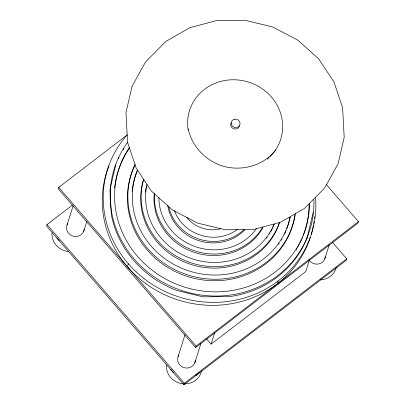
<?xml version="1.0" encoding="UTF-8"?>
<svg xmlns="http://www.w3.org/2000/svg" width="405" height="405" viewBox="0 0 405 405"><rect width="100%" height="100%" fill="white"/><g stroke="black" fill="none" stroke-linecap="round" stroke-linejoin="round"><path stroke-width="0.61" d="M307.101 238.12L313.121 212.498M72.571 204.991L47.02 224.583L46.55 226.061L183.916 384.75L346.255 260.288L346.72 258.81L332.657 242.56M127.388 134.764L58.745 187.394L58.279 188.872L195.64 347.561L357.979 223.099L358.45 221.621L326.177 184.341M67.058 224.983L73.138 205.705M83.734 231.245L86.776 221.606M115.309 166.055L115.678 164.87L110.028 189.302L111.299 214.528A102.465 96.036 17.5 0 0 177.122 290.567L203.113 296.84L229.686 296.571A102.465 96.036 17.5 0 0 307.471 236.935M127.428 266.738L128.36 263.776M178.124 356.542L184.964 334.854M183.916 384.75L184.381 383.267L346.72 258.81M195.64 347.561L196.106 346.083L358.45 221.621M194.805 362.804L200.88 343.531M206.53 338.884L211.081 344.144L214.63 332.885M277.278 283.849L278.215 280.888M309.516 259.691L305.78 271.542L211.081 344.144M324.805 258.881L329.174 245.025M275.78 149.946C262.83 166.733 239.122 172.257 219.525 165.017C203.953 158.871 191.666 145.329 188.193 128.815M58.745 187.394L196.106 346.083M47.02 224.583L184.381 383.267M195.296 360.683A8.91 8.353 17.5 0 1 183.743 367.568A8.91 8.353 17.5 0 1 178.873 355.079M84.225 229.124A8.91 8.353 17.5 0 1 72.672 236.009A8.91 8.353 17.5 0 1 67.802 223.519M325.296 256.755A8.91 8.353 17.5 0 1 318.608 263.969A8.91 8.353 17.5 0 1 309.01 260.025M310.321 237.421A106.92 100.212 17.5 0 1 174.509 298.753A106.92 100.212 17.5 0 1 108.98 165.756M314.558 216.609A106.92 100.212 17.5 0 1 314.376 218.462M313.991 221.555A106.92 100.212 17.5 0 1 313.607 224.031M313.389 225.266A106.92 100.212 17.5 0 1 311.237 234.434M315.576 197.949A106.92 100.212 17.5 0 1 177.679 296.561A106.92 100.212 17.5 0 1 126.937 135.174M118.397 158.537A102.465 96.036 17.5 0 1 118.943 157.398M123.241 149.648A102.465 96.036 17.5 0 1 123.915 148.574M313.88 199.67A102.465 96.036 17.5 0 1 183.921 291.246A102.465 96.036 17.5 0 1 127.585 142.413M309.506 203.735A98.01 91.859 17.5 0 1 184.715 287.125A98.01 91.859 17.5 0 1 129.403 147.536M302.611 237.117A98.01 91.859 17.5 0 1 302.125 238.277M301.619 239.436A98.01 91.859 17.5 0 1 299.999 242.884M299.422 244.018A98.01 91.859 17.5 0 1 297.589 247.379M296.946 248.483A98.01 91.859 17.5 0 1 296.288 249.571M114.63 187.93A98.01 91.859 17.5 0 1 129.291 148.493M309.045 204.596A98.01 91.859 17.5 0 1 303.304 235.366M294.921 215.035A84.645 79.334 17.5 0 1 188.345 276.757A84.645 79.334 17.5 0 1 134.657 165.782M295.387 213.556A84.645 79.334 17.5 0 1 188.811 275.279A84.645 79.334 17.5 0 1 135.128 164.298M290.238 217.009A80.19 75.158 17.5 0 1 190.051 271.289A80.19 75.158 17.5 0 1 137.442 170.085M285.945 230.799A80.19 75.158 17.5 0 1 284.447 234.166M281.855 239.097A80.19 75.158 17.5 0 1 281.222 240.165M279.227 243.299A80.19 75.158 17.5 0 1 278.534 244.311M132.162 191.216A80.19 75.158 17.5 0 1 137.442 170.439M290.02 217.277A80.19 75.158 17.5 0 1 286.841 228.531M279.521 222.446A71.28 66.81 17.5 0 1 191.368 264.576A71.28 66.81 17.5 0 1 143.633 179.354M279.394 222.74A71.28 66.81 17.5 0 1 191.838 263.098A71.28 66.81 17.5 0 1 143.557 179.668M274.124 224.081A66.825 62.633 17.5 0 1 193.398 259.21A66.825 62.633 17.5 0 1 146.964 184.371M274.119 224.4A66.825 62.633 17.5 0 1 272.914 227.296M272.388 228.445A66.825 62.633 17.5 0 1 270.651 231.832M270.019 232.936A66.825 62.633 17.5 0 1 269.371 234.029M267.28 237.208A66.825 62.633 17.5 0 1 266.546 238.231M145.476 192.091A66.825 62.633 17.5 0 1 146.499 185.855M262.921 227.433A57.915 54.28 17.5 0 1 195.22 252.659A57.915 54.28 17.5 0 1 154.305 193.124M262.779 227.038A57.915 54.28 17.5 0 1 195.99 251.272A57.915 54.28 17.5 0 1 154.599 193.479M256.456 228.683A53.46 50.104 17.5 0 1 196.891 247.182A53.46 50.104 17.5 0 1 158.881 197.741M244.797 229.853A44.55 41.755 17.5 0 1 199.052 240.732A44.55 41.755 17.5 0 1 167.771 205.624M243.947 229.681A44.55 41.755 17.5 0 1 199.812 239.345A44.55 41.755 17.5 0 1 168.693 206.545M237.305 229.549A40.095 37.579 17.5 0 1 174.484 210.787M220.472 228.769A31.185 29.231 17.5 0 1 186.867 217.571M239.471 125.874A4.455 4.177 17.5 0 1 237.538 128.446L236.49 128.881A4.455 4.177 17.5 0 1 231.756 127.423A4.455 4.177 17.5 0 1 231.199 122.771M188.158 129.965A47.785 44.788 17.5 0 1 249.029 82.25A47.785 44.788 17.5 0 1 270.089 156.583M269.183 157.459A47.785 44.788 17.5 0 1 267.3 159.124M59.186 240.529A17.82 16.701 17.5 0 1 56.943 237.943M68.187 251.52A17.82 16.701 17.5 0 1 51.997 232.819M199.336 372.686A17.82 16.701 17.5 0 1 195.58 375.617M173.654 372.772A17.82 16.701 17.5 0 1 170.783 369.228M201.513 370.95A17.82 16.701 17.5 0 1 181.673 383.626A17.82 16.701 17.5 0 1 166.47 365.062M336.201 267.548A17.82 16.701 17.5 0 1 320.385 279.855M132.055 86.3L125.985 112.549L127.54 142.195L136.166 168.05L151.47 191.15L172.414 209.927L197.574 223.099L225.236 229.772L253.505 229.488L280.462 222.269L304.271 208.6L323.306 189.418L325.023 187.338L338.114 163.726L344.184 137.472L342.625 107.826L334.003 81.977L318.695 58.872L297.751 40.095L272.59 26.922L244.934 20.25L216.66 20.534L189.702 27.758L165.893 41.421L146.858 60.603L145.147 62.684L132.055 86.3M234.257 119.303L233.209 119.733A4.455 4.177 17.5 0 0 231.599 124.998A4.455 4.177 17.5 0 0 236.955 127.398L238.003 126.968A4.455 4.177 17.5 0 0 239.613 121.703A4.455 4.177 17.5 0 0 234.257 119.303"/></g></svg>
